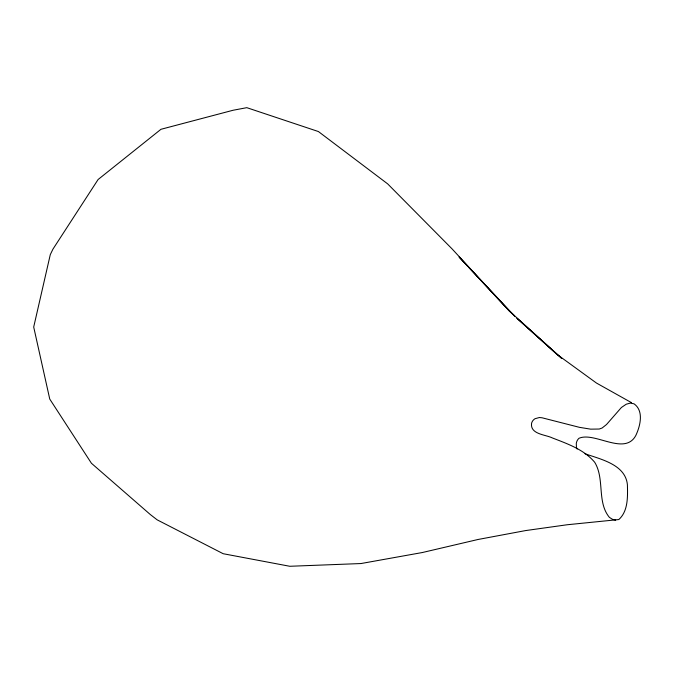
<?xml version="1.0" encoding="UTF-8"?>
<svg xmlns="http://www.w3.org/2000/svg" width="674" height="674" viewBox="0 0 674 674"><rect width="100%" height="100%" fill="white"/><g stroke="black" fill="none" stroke-linecap="round" stroke-linejoin="round"><path stroke-width="1.01" d="M467.68 266.264L459.095 257.038L514.65 316.098L509.165 310.84L452.06 248.883L387.66 183.867L318.414 131.548L246.802 107.671L233.078 110.258L160.951 129.298L98.092 179.528L52.951 249.127L50.289 254.62L33.7 327.025L49.75 399.067L91.428 463.265L150.336 514.557L157.168 519.848L223.187 553.716L289.803 566.278L360.952 563.548L422.312 552.537L478.051 539.478L525.678 530.564L567.222 524.751L618.808 519.544C628.244 511.187 627.696 496.502 627.41 484.783C625.472 464.462 600.871 459.356 585.007 453.754M615.648 520.168L612.455 519.309L609.372 517.354C596.701 501.945 604.915 478.978 594.704 462.28C583.979 449.507 567.457 443.804 552.385 437.948C545.477 434.536 529.949 434.342 531.592 423.247A7.296 7.018 -34.7 0 1 535.063 418.697L539.369 417.526L542.031 417.779L579.438 427.333L590.643 429.153L599.237 429.035L602.109 428.015L606.516 424.519L621.411 407.484L626.23 404.215L630.291 403.103L633.981 403.793C644.167 410.887 640.224 426.187 635.759 435.589C624.613 456.104 594.578 431.385 578.983 438.294A7.406 5.729 -78.9 0 0 576.304 443.29L576.422 447.207L577.113 449.044M631.546 402.681L596.456 383.043L556.48 353.993L516.924 318.271L561.779 358.458L509.165 310.84L479.121 278.564M469.112 267.797L477.697 277.022"/></g></svg>
